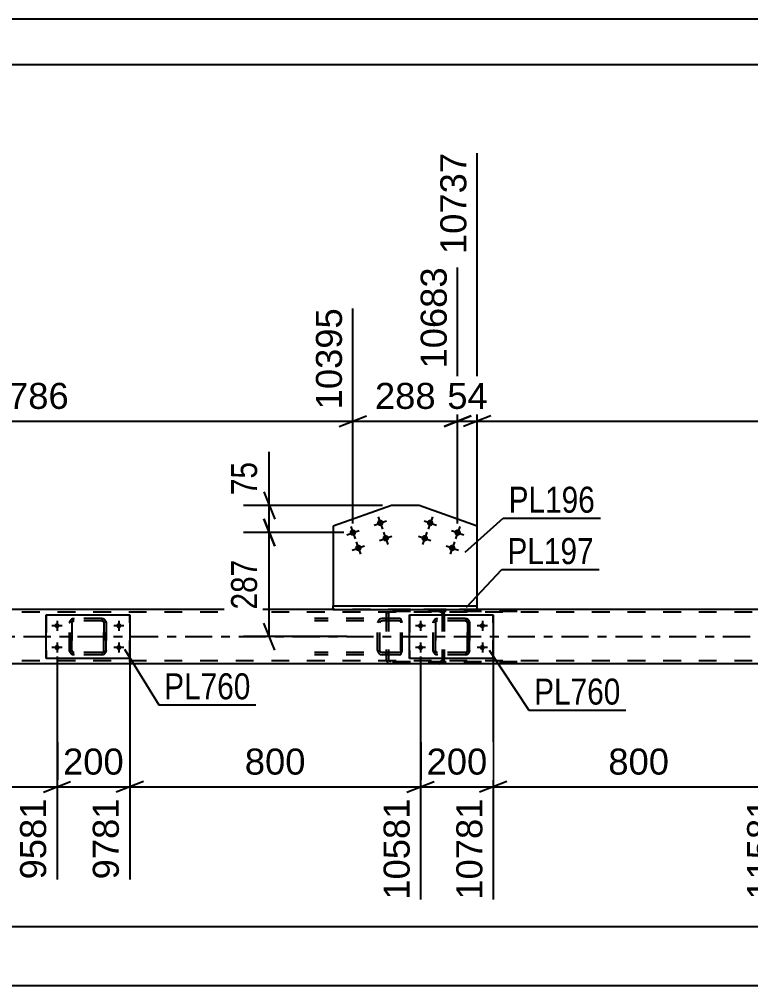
# Model space of a CAD drawing. Header units: millimetres. Extents: x -88 to 753, y -403 to 191.
# Drawn here: x 363.4 to 443.9, y 84.7 to 191.1 of the extents above; entities that cross this region are included whole.
import ezdxf

# ---------------------------------------------------------------- set-up
doc = ezdxf.new("R2010")
doc.units = ezdxf.units.MM
doc.linetypes.add('DXK_LINE_DOT2', pattern=[3.9198, 1.9599, -1.9599])
doc.linetypes.add('DXK_LINE_DOT3', pattern=[5.9187, 2.979, -0.9799, 0.9799, -0.9799])
doc.styles.add('Arial', font='arial.ttf', dxfattribs={"height": 0.2})
doc.styles.add('Arial Narrow', font='ARIALN.TTF', dxfattribs={"height": 0.2})

# ---------------------------------------------------------------- blocks, each defined once
blk = doc.blocks.new('Unknown-317404679-1115')
at = {"color": 5, "linetype": 'Continuous'}
for p, q in [((752.89, 191.12), (-88.11, 191.12)), ((747.89, 186.12), (-83.11, 186.12))]:
    blk.add_line(p, q, dxfattribs=at)
blk = doc.blocks.new('Part-317404679-1803 - 1690')
at = {"color": 7, "linetype": 'DXK_LINE_DOT2'}
for p, q in [((405.25, 125.14), (395.9, 125.14)), ((405.25, 124.9), (395.9, 124.9)), ((402.88, 124.85), (402.84, 124.66)), ((402.84, 121.62), (402.84, 124.66)), ((403.09, 124.66), (403.11, 124.75)), ((403.09, 121.62), (403.09, 124.66)), ((403.11, 124.75), (403.16, 124.83)), ((403.34, 125.14), (403.15, 125.11)), ((403.16, 124.83), (403.25, 124.88)), ((403.25, 124.88), (403.34, 124.9)), ((403.79, 124.9), (403.79, 125.14)), ((405.36, 125.11), (405.25, 125.14)), ((405.25, 124.9), (405.31, 124.88)), ((405.31, 124.88), (405.35, 124.83)), ((405.35, 124.83), (405.38, 124.75)), ((405.44, 125), (405.36, 125.11)), ((405.38, 124.75), (405.39, 124.66)), ((405.39, 121.62), (405.39, 124.66)), ((405.5, 124.85), (405.44, 125)), ((405.52, 124.66), (405.5, 124.85)), ((405.52, 121.62), (405.52, 124.66)), ((405.25, 121.38), (395.9, 121.38)), ((402.84, 121.62), (402.88, 121.44)), ((403.11, 121.53), (403.09, 121.62)), ((403.16, 121.45), (403.11, 121.53)), ((403.25, 121.4), (403.16, 121.45)), ((403.34, 121.38), (403.25, 121.4)), ((403.79, 121.14), (403.79, 121.38)), ((405.31, 121.4), (405.25, 121.38)), ((405.35, 121.45), (405.31, 121.4)), ((405.38, 121.53), (405.35, 121.45)), ((405.39, 121.62), (405.38, 121.53)), ((405.44, 121.28), (405.5, 121.44)), ((405.5, 121.44), (405.52, 121.62)), ((405.25, 121.14), (395.9, 121.14)), ((403.15, 121.18), (403.34, 121.14)), ((405.25, 121.14), (405.36, 121.18)), ((405.36, 121.18), (405.44, 121.28))]:
    blk.add_line(p, q, dxfattribs=at)
for centre, start, end in [((403.33, 124.65), 111.1513, 156.1049), ((403.33, 121.64), 203.8951, 248.8487)]:
    blk.add_arc(centre, 0.492, start, end, dxfattribs=at)
blk = doc.blocks.new('Part-317404679-1779 - 1690')
at = {"color": 2, "linetype": 'Continuous'}
for p, q in [((406.36, 120.74), (406.36, 125.54)), ((406.36, 125.54), (406.36, 125.54)), ((406.36, 125.54), (415.56, 125.54)), ((415.56, 125.54), (415.56, 120.74)), ((406.36, 120.74), (406.36, 120.74)), ((415.56, 120.74), (406.36, 120.74))]:
    blk.add_line(p, q, dxfattribs=at)
at = {"color": 7, "linetype": 'DXK_LINE_DOT2'}
for p, q in [((406.36, 125.54), (406.36, 120.74)), ((406.36, 125.54), (406.36, 125.54)), ((415.56, 120.74), (415.56, 125.54)), ((406.36, 120.74), (406.36, 120.74))]:
    blk.add_line(p, q, dxfattribs=at)
blk = doc.blocks.new('Bolt-317404679-1853 - 1690')
at = {"linetype": 'Continuous'}
for points in [[(403.47, 135.79, -1), (402.79, 135.55, -1)], [(400.45, 134.72, -1), (399.77, 134.48, -1)], [(404.07, 134.1, -1), (403.39, 133.86, -1)], [(401.06, 133.03, -1), (400.38, 132.79, -1)]]:
    blk.add_hatch(color=1, dxfattribs=at).paths.add_polyline_path(points)
at = {"color": 1, "linetype": 'Continuous'}
for p, q in [((402.89, 136.35), (403.37, 134.99)), ((399.87, 135.28), (400.35, 133.92)), ((402.45, 135.43), (403.81, 135.91)), ((399.44, 134.36), (400.79, 134.84)), ((403.05, 133.74), (404.41, 134.22)), ((403.49, 134.65), (403.97, 133.3)), ((400.04, 132.67), (401.39, 133.15)), ((400.48, 133.58), (400.96, 132.23))]:
    blk.add_line(p, q, dxfattribs=at)
blk = doc.blocks.new('Part-317404679-1875 - 1690')
at = {"color": 7, "linetype": 'DXK_LINE_DOT2'}
for p, q in [((368.95, 124.66), (368.99, 124.85)), ((368.95, 124.66), (368.96, 124.66)), ((368.95, 121.62), (368.95, 124.66)), ((368.99, 124.85), (368.96, 124.66)), ((368.96, 121.62), (368.96, 124.66)), ((369.21, 124.75), (369.19, 124.66)), ((369.2, 124.66), (369.19, 124.66)), ((369.19, 124.66), (369.19, 121.62)), ((369.2, 124.66), (369.22, 124.75)), ((369.2, 121.62), (369.2, 124.66)), ((369.26, 124.83), (369.21, 124.75)), ((369.22, 124.75), (369.27, 124.83)), ((369.25, 125.11), (369.43, 125.14)), ((369.44, 125.14), (369.25, 125.11)), ((369.25, 125.11), (369.25, 125.11)), ((369.34, 124.88), (369.26, 124.83)), ((369.27, 124.83), (369.35, 124.88)), ((369.43, 124.9), (369.34, 124.88)), ((369.35, 124.88), (369.44, 124.9)), ((372.48, 125.14), (369.43, 125.14)), ((372.48, 124.9), (369.43, 124.9)), ((372.47, 125.14), (372.66, 125.11)), ((372.57, 124.88), (372.47, 124.9)), ((372.66, 125.11), (372.48, 125.14)), ((372.48, 124.9), (372.57, 124.88)), ((372.57, 124.88), (372.57, 124.88)), ((372.57, 124.88), (372.65, 124.83)), ((372.64, 124.83), (372.57, 124.88)), ((372.7, 124.75), (372.64, 124.83)), ((372.65, 124.83), (372.7, 124.75)), ((372.7, 124.75), (372.72, 124.66)), ((372.71, 124.66), (372.7, 124.75)), ((372.72, 124.66), (372.71, 124.66)), ((372.71, 124.66), (372.71, 121.62)), ((372.72, 121.62), (372.72, 124.66)), ((372.92, 124.85), (372.95, 124.66)), ((372.96, 124.66), (372.92, 124.85)), ((372.96, 124.66), (372.95, 124.66)), ((372.95, 124.66), (372.95, 121.62)), ((372.96, 121.62), (372.96, 124.66)), ((368.96, 121.62), (368.95, 121.62)), ((368.99, 121.44), (368.95, 121.62)), ((368.96, 121.62), (368.99, 121.44)), ((369.19, 121.62), (369.2, 121.62)), ((369.19, 121.62), (369.21, 121.53)), ((369.22, 121.53), (369.2, 121.62)), ((369.21, 121.53), (369.26, 121.45)), ((369.27, 121.45), (369.22, 121.53)), ((369.26, 121.45), (369.34, 121.4)), ((369.35, 121.4), (369.27, 121.45)), ((369.34, 121.4), (369.43, 121.38)), ((369.44, 121.38), (369.35, 121.4)), ((372.48, 121.38), (369.43, 121.38)), ((372.47, 121.38), (372.57, 121.4)), ((372.57, 121.4), (372.48, 121.38)), ((372.65, 121.45), (372.57, 121.4)), ((372.57, 121.4), (372.64, 121.45)), ((372.57, 121.4), (372.57, 121.4)), ((372.64, 121.45), (372.7, 121.53)), ((372.7, 121.53), (372.65, 121.45)), ((372.72, 121.62), (372.7, 121.53)), ((372.7, 121.53), (372.71, 121.62)), ((372.71, 121.62), (372.72, 121.62)), ((372.95, 121.62), (372.92, 121.44)), ((372.92, 121.44), (372.96, 121.62)), ((372.95, 121.62), (372.96, 121.62)), ((369.25, 121.18), (369.25, 121.18)), ((369.43, 121.14), (369.25, 121.18)), ((369.25, 121.18), (369.44, 121.14)), ((372.48, 121.14), (369.43, 121.14)), ((372.66, 121.18), (372.47, 121.14)), ((372.48, 121.14), (372.66, 121.18))]:
    blk.add_line(p, q, dxfattribs=at)
at = {"color": 7, "linetype": 'DXK_LINE_DOT3'}
blk.add_line((370.96, 123.14), (370.95, 123.14), dxfattribs=at)
at = {"color": 7, "linetype": 'DXK_LINE_DOT2'}
for centre, start, end in [((369.43, 124.66), 112.5, 157.5), ((369.44, 124.66), 112.5, 157.5), ((372.47, 124.66), 22.5, 67.5), ((372.48, 124.66), 22.5, 67.5), ((369.43, 121.62), 202.5, 247.5), ((369.44, 121.62), 202.5, 247.5), ((372.47, 121.62), 292.5, 337.5), ((372.48, 121.62), 292.5, 337.5)]:
    blk.add_arc(centre, 0.48, start, end, dxfattribs=at)
blk = doc.blocks.new('Part-317404679-1880 - 1690')
at = {"color": 2, "linetype": 'Continuous'}
for p, q in [((366.36, 120.74), (366.36, 125.54)), ((366.36, 125.54), (366.36, 125.54)), ((366.36, 125.54), (375.56, 125.54)), ((375.56, 125.54), (375.56, 120.74)), ((366.36, 120.74), (366.36, 120.74)), ((375.56, 120.74), (366.36, 120.74))]:
    blk.add_line(p, q, dxfattribs=at)
at = {"color": 7, "linetype": 'DXK_LINE_DOT2'}
for p, q in [((366.36, 125.54), (366.36, 120.74)), ((366.36, 125.54), (366.36, 125.54)), ((375.56, 120.74), (375.56, 125.54)), ((366.36, 120.74), (366.36, 120.74))]:
    blk.add_line(p, q, dxfattribs=at)
blk = doc.blocks.new('Part-317404679-1881 - 1690')
at = {"color": 7, "linetype": 'DXK_LINE_DOT2'}
for p, q in [((408.95, 124.66), (408.99, 124.85)), ((408.95, 124.66), (408.96, 124.66)), ((408.95, 121.62), (408.95, 124.66)), ((408.99, 124.85), (408.96, 124.66)), ((408.96, 121.62), (408.96, 124.66)), ((409.21, 124.75), (409.19, 124.66)), ((409.2, 124.66), (409.19, 124.66)), ((409.19, 124.66), (409.19, 121.62)), ((409.2, 124.66), (409.22, 124.75)), ((409.2, 121.62), (409.2, 124.66)), ((409.26, 124.83), (409.21, 124.75)), ((409.22, 124.75), (409.27, 124.83)), ((409.25, 125.11), (409.43, 125.14)), ((409.44, 125.14), (409.25, 125.11)), ((409.25, 125.11), (409.25, 125.11)), ((409.34, 124.88), (409.26, 124.83)), ((409.27, 124.83), (409.35, 124.88)), ((409.43, 124.9), (409.34, 124.88)), ((409.35, 124.88), (409.44, 124.9)), ((412.48, 125.14), (409.43, 125.14)), ((412.48, 124.9), (409.43, 124.9)), ((412.47, 125.14), (412.66, 125.11)), ((412.57, 124.88), (412.47, 124.9)), ((412.66, 125.11), (412.48, 125.14)), ((412.48, 124.9), (412.57, 124.88)), ((412.57, 124.88), (412.57, 124.88)), ((412.57, 124.88), (412.65, 124.83)), ((412.64, 124.83), (412.57, 124.88)), ((412.7, 124.75), (412.64, 124.83)), ((412.65, 124.83), (412.7, 124.75)), ((412.7, 124.75), (412.72, 124.66)), ((412.71, 124.66), (412.7, 124.75)), ((412.72, 124.66), (412.71, 124.66)), ((412.71, 124.66), (412.71, 121.62)), ((412.72, 121.62), (412.72, 124.66)), ((412.92, 124.85), (412.95, 124.66)), ((412.96, 124.66), (412.92, 124.85)), ((412.96, 124.66), (412.95, 124.66)), ((412.95, 124.66), (412.95, 121.62)), ((412.96, 121.62), (412.96, 124.66)), ((408.96, 121.62), (408.95, 121.62)), ((408.99, 121.44), (408.95, 121.62)), ((408.96, 121.62), (408.99, 121.44)), ((409.19, 121.62), (409.2, 121.62)), ((409.19, 121.62), (409.21, 121.53)), ((409.22, 121.53), (409.2, 121.62)), ((409.21, 121.53), (409.26, 121.45)), ((409.27, 121.45), (409.22, 121.53)), ((409.26, 121.45), (409.34, 121.4)), ((409.35, 121.4), (409.27, 121.45)), ((409.34, 121.4), (409.43, 121.38)), ((409.44, 121.38), (409.35, 121.4)), ((412.48, 121.38), (409.43, 121.38)), ((412.47, 121.38), (412.57, 121.4)), ((412.57, 121.4), (412.48, 121.38)), ((412.65, 121.45), (412.57, 121.4)), ((412.57, 121.4), (412.64, 121.45)), ((412.57, 121.4), (412.57, 121.4)), ((412.64, 121.45), (412.7, 121.53)), ((412.7, 121.53), (412.65, 121.45)), ((412.72, 121.62), (412.7, 121.53)), ((412.7, 121.53), (412.71, 121.62)), ((412.71, 121.62), (412.72, 121.62)), ((412.95, 121.62), (412.92, 121.44)), ((412.92, 121.44), (412.96, 121.62)), ((412.95, 121.62), (412.96, 121.62)), ((409.25, 121.18), (409.25, 121.18)), ((409.43, 121.14), (409.25, 121.18)), ((409.25, 121.18), (409.44, 121.14)), ((412.48, 121.14), (409.43, 121.14)), ((412.66, 121.18), (412.47, 121.14)), ((412.48, 121.14), (412.66, 121.18))]:
    blk.add_line(p, q, dxfattribs=at)
at = {"color": 7, "linetype": 'DXK_LINE_DOT3'}
blk.add_line((410.96, 123.14), (410.95, 123.14), dxfattribs=at)
at = {"color": 7, "linetype": 'DXK_LINE_DOT2'}
for centre, start, end in [((409.43, 124.66), 112.5, 157.5), ((409.44, 124.66), 112.5, 157.5), ((412.47, 124.66), 22.5, 67.5), ((412.48, 124.66), 22.5, 67.5), ((409.43, 121.62), 202.5, 247.5), ((409.44, 121.62), 202.5, 247.5), ((412.47, 121.62), 292.5, 337.5), ((412.48, 121.62), 292.5, 337.5)]:
    blk.add_arc(centre, 0.48, start, end, dxfattribs=at)
blk = doc.blocks.new('Part-317404679-1907 - 1690')
at = {"color": 7, "linetype": 'DXK_LINE_DOT2'}
for p, q in [((403.82, 125.8), (403.79, 125.66)), ((403.79, 125.66), (403.79, 120.62)), ((403.83, 125.85), (403.82, 125.8)), ((404.04, 125.66), (404.06, 125.75)), ((404.04, 125.66), (404.04, 120.62)), ((404.06, 125.75), (404.12, 125.83)), ((404.3, 126.14), (404.1, 126.11)), ((404.12, 125.83), (404.2, 125.88)), ((404.2, 125.88), (404.3, 125.9)), ((418.2, 126.14), (404.3, 126.14)), ((418.2, 125.9), (404.3, 125.9)), ((409.86, 126.11), (409.66, 126.14)), ((409.66, 125.9), (409.76, 125.88)), ((409.76, 125.88), (409.84, 125.83)), ((409.84, 125.83), (409.9, 125.75)), ((409.9, 125.75), (409.92, 125.66)), ((409.92, 125.66), (409.92, 120.62)), ((410.14, 125.8), (410.13, 125.85)), ((410.17, 125.66), (410.14, 125.8)), ((410.17, 125.66), (410.17, 120.62)), ((403.79, 120.62), (403.81, 120.54)), ((403.81, 120.54), (403.83, 120.44)), ((404.06, 120.53), (404.04, 120.62)), ((404.12, 120.45), (404.06, 120.53)), ((404.2, 120.4), (404.12, 120.45)), ((404.3, 120.38), (404.2, 120.4)), ((418.2, 120.38), (404.3, 120.38)), ((409.76, 120.4), (409.66, 120.38)), ((409.84, 120.45), (409.76, 120.4)), ((409.9, 120.53), (409.84, 120.45)), ((409.92, 120.62), (409.9, 120.53)), ((410.13, 120.44), (410.15, 120.54)), ((410.15, 120.54), (410.17, 120.62)), ((404.1, 120.18), (404.3, 120.14)), ((418.2, 120.14), (404.3, 120.14)), ((409.66, 120.14), (409.86, 120.18))]:
    blk.add_line(p, q, dxfattribs=at)
for centre, start, end in [((409.68, 125.64), 24.32, 69.2417), ((404.28, 120.64), 204.32, 249.2417), ((409.68, 120.64), 290.7583, 335.68)]:
    blk.add_arc(centre, 0.496, start, end, dxfattribs=at)
blk = doc.blocks.new('Part-317404679-1950 - 1690')
at = {"color": 7, "linetype": 'DXK_LINE_DOT2'}
for p, q in [((616.53, 125.82), (38.36, 125.82)), ((413.8, 126.14), (397.95, 126.14)), ((616.53, 120.46), (38.36, 120.46))]:
    blk.add_line(p, q, dxfattribs=at)
at = {"color": 2, "linetype": 'Continuous'}
for p, q in [((397.95, 126.14), (328.67, 126.14)), ((483.08, 126.14), (413.8, 126.14)), ((612.53, 120.14), (38.36, 120.14))]:
    blk.add_line(p, q, dxfattribs=at)
at = {"color": 7, "linetype": 'DXK_LINE_DOT3'}
blk.add_line((38.36, 123.14), (616.53, 123.14), dxfattribs=at)
blk = doc.blocks.new('Bolt-317404679-1994 - 1690')
at = {"linetype": 'Continuous'}
for points in [[(407.28, 124.34), (407.28, 124.4), (407.3, 124.46), (407.33, 124.51), (407.37, 124.55), (407.42, 124.59), (407.47, 124.61), (407.53, 124.62), (407.59, 124.62), (407.64, 124.61), (407.7, 124.59), (407.75, 124.55), (407.78, 124.51), (407.81, 124.46), (407.83, 124.4), (407.84, 124.34), (407.83, 124.28), (407.81, 124.23), (407.78, 124.18), (407.75, 124.13), (407.7, 124.1), (407.64, 124.08), (407.59, 124.06), (407.53, 124.06), (407.47, 124.08), (407.42, 124.1), (407.37, 124.13), (407.33, 124.18), (407.3, 124.23), (407.28, 124.28)], [(414.08, 124.34), (414.08, 124.4), (414.1, 124.46), (414.13, 124.51), (414.17, 124.55), (414.22, 124.59), (414.27, 124.61), (414.33, 124.62), (414.39, 124.62), (414.44, 124.61), (414.5, 124.59), (414.55, 124.55), (414.58, 124.51), (414.61, 124.46), (414.63, 124.4), (414.64, 124.34), (414.63, 124.28), (414.61, 124.23), (414.58, 124.18), (414.55, 124.13), (414.5, 124.1), (414.44, 124.08), (414.39, 124.06), (414.33, 124.06), (414.27, 124.08), (414.22, 124.1), (414.17, 124.13), (414.13, 124.18), (414.1, 124.23), (414.08, 124.28)], [(407.28, 121.94), (407.28, 122), (407.3, 122.06), (407.33, 122.11), (407.37, 122.15), (407.42, 122.19), (407.47, 122.21), (407.53, 122.22), (407.59, 122.22), (407.64, 122.21), (407.7, 122.19), (407.75, 122.15), (407.78, 122.11), (407.81, 122.06), (407.83, 122), (407.84, 121.94), (407.83, 121.88), (407.81, 121.83), (407.78, 121.78), (407.75, 121.73), (407.7, 121.7), (407.64, 121.68), (407.59, 121.66), (407.53, 121.66), (407.47, 121.68), (407.42, 121.7), (407.37, 121.73), (407.33, 121.78), (407.3, 121.83), (407.28, 121.88)], [(414.08, 121.94), (414.08, 122), (414.1, 122.06), (414.13, 122.11), (414.17, 122.15), (414.22, 122.19), (414.27, 122.21), (414.33, 122.22), (414.39, 122.22), (414.44, 122.21), (414.5, 122.19), (414.55, 122.15), (414.58, 122.11), (414.61, 122.06), (414.63, 122), (414.64, 121.94), (414.63, 121.88), (414.61, 121.83), (414.58, 121.78), (414.55, 121.73), (414.5, 121.7), (414.44, 121.68), (414.39, 121.66), (414.33, 121.66), (414.27, 121.68), (414.22, 121.7), (414.17, 121.73), (414.13, 121.78), (414.1, 121.83), (414.08, 121.88)]]:
    blk.add_hatch(color=1, dxfattribs=at).paths.add_polyline_path(points)
at = {"color": 1, "linetype": 'Continuous'}
for p, q in [((407.56, 124.9), (407.56, 123.78)), ((414.36, 124.9), (414.36, 123.78)), ((408.12, 124.34), (407, 124.34)), ((414.92, 124.34), (413.8, 124.34)), ((407.56, 122.5), (407.56, 121.38)), ((414.36, 122.5), (414.36, 121.38)), ((408.12, 121.94), (407, 121.94)), ((414.92, 121.94), (413.8, 121.94))]:
    blk.add_line(p, q, dxfattribs=at)
blk = doc.blocks.new('Bolt-317404679-1995 - 1690')
at = {"linetype": 'Continuous'}
for points in [[(408.96, 135.55, -1), (408.28, 135.79, -1)], [(408.36, 133.86, -1), (407.68, 134.1, -1)], [(411.98, 134.48, -1), (411.3, 134.72, -1)], [(411.38, 132.79, -1), (410.7, 133.03, -1)]]:
    blk.add_hatch(color=1, dxfattribs=at).paths.add_polyline_path(points)
at = {"color": 1, "linetype": 'Continuous'}
for p, q in [((408.86, 136.35), (408.38, 134.99)), ((407.94, 135.91), (409.3, 135.43)), ((411.88, 135.28), (411.4, 133.92)), ((407.34, 134.22), (408.7, 133.74)), ((408.26, 134.65), (407.78, 133.3)), ((410.96, 134.84), (412.32, 134.36)), ((410.36, 133.15), (411.72, 132.67)), ((411.28, 133.58), (410.8, 132.23))]:
    blk.add_line(p, q, dxfattribs=at)
blk = doc.blocks.new('Bolt-317404679-1996 - 1690')
at = {"linetype": 'Continuous'}
for points in [[(367.28, 124.34), (367.28, 124.4), (367.3, 124.46), (367.33, 124.51), (367.37, 124.55), (367.42, 124.59), (367.47, 124.61), (367.53, 124.62), (367.59, 124.62), (367.65, 124.61), (367.7, 124.59), (367.75, 124.55), (367.79, 124.51), (367.81, 124.46), (367.83, 124.4), (367.84, 124.34), (367.83, 124.28), (367.81, 124.23), (367.79, 124.18), (367.75, 124.13), (367.7, 124.1), (367.65, 124.08), (367.59, 124.06), (367.53, 124.06), (367.47, 124.08), (367.42, 124.1), (367.37, 124.13), (367.33, 124.18), (367.3, 124.23), (367.28, 124.28)], [(374.08, 124.34), (374.08, 124.4), (374.1, 124.46), (374.13, 124.51), (374.17, 124.55), (374.22, 124.59), (374.27, 124.61), (374.33, 124.62), (374.39, 124.62), (374.45, 124.61), (374.5, 124.59), (374.55, 124.55), (374.59, 124.51), (374.61, 124.46), (374.63, 124.4), (374.64, 124.34), (374.63, 124.28), (374.61, 124.23), (374.59, 124.18), (374.55, 124.13), (374.5, 124.1), (374.45, 124.08), (374.39, 124.06), (374.33, 124.06), (374.27, 124.08), (374.22, 124.1), (374.17, 124.13), (374.13, 124.18), (374.1, 124.23), (374.08, 124.28)], [(367.28, 121.94), (367.28, 122), (367.3, 122.06), (367.33, 122.11), (367.37, 122.15), (367.42, 122.19), (367.47, 122.21), (367.53, 122.22), (367.59, 122.22), (367.65, 122.21), (367.7, 122.19), (367.75, 122.15), (367.79, 122.11), (367.81, 122.06), (367.83, 122), (367.84, 121.94), (367.83, 121.88), (367.81, 121.83), (367.79, 121.78), (367.75, 121.73), (367.7, 121.7), (367.65, 121.68), (367.59, 121.66), (367.53, 121.66), (367.47, 121.68), (367.42, 121.7), (367.37, 121.73), (367.33, 121.78), (367.3, 121.83), (367.28, 121.88)], [(374.08, 121.94), (374.08, 122), (374.1, 122.06), (374.13, 122.11), (374.17, 122.15), (374.22, 122.19), (374.27, 122.21), (374.33, 122.22), (374.39, 122.22), (374.45, 122.21), (374.5, 122.19), (374.55, 122.15), (374.59, 122.11), (374.61, 122.06), (374.63, 122), (374.64, 121.94), (374.63, 121.88), (374.61, 121.83), (374.59, 121.78), (374.55, 121.73), (374.5, 121.7), (374.45, 121.68), (374.39, 121.66), (374.33, 121.66), (374.27, 121.68), (374.22, 121.7), (374.17, 121.73), (374.13, 121.78), (374.1, 121.83), (374.08, 121.88)]]:
    blk.add_hatch(color=1, dxfattribs=at).paths.add_polyline_path(points)
at = {"color": 1, "linetype": 'Continuous'}
for p, q in [((367.56, 124.9), (367.56, 123.78)), ((374.36, 124.9), (374.36, 123.78)), ((368.12, 124.34), (367, 124.34)), ((374.92, 124.34), (373.8, 124.34)), ((367.56, 122.5), (367.56, 121.38)), ((374.36, 122.5), (374.36, 121.38)), ((368.12, 121.94), (367, 121.94)), ((374.92, 121.94), (373.8, 121.94))]:
    blk.add_line(p, q, dxfattribs=at)
blk = doc.blocks.new('Part-317404679-2011 - 1690')
at = {"color": 2, "linetype": 'Continuous'}
for p, q in [((397.95, 126.14), (397.95, 126.54)), ((397.95, 126.54), (413.8, 126.54)), ((397.95, 126.14), (413.8, 126.14)), ((413.8, 126.14), (413.8, 126.54))]:
    blk.add_line(p, q, dxfattribs=at)
blk = doc.blocks.new('Part-317404679-2016 - 1690')
at = {"color": 2, "linetype": 'Continuous'}
for p, q in [((404.36, 137.59), (397.95, 135.32)), ((407.4, 137.59), (404.36, 137.59)), ((413.8, 135.32), (407.4, 137.59)), ((397.95, 135.32), (397.95, 126.54)), ((413.8, 126.54), (413.8, 135.32))]:
    blk.add_line(p, q, dxfattribs=at)
at = {"color": 7, "linetype": 'DXK_LINE_DOT2'}
blk.add_line((397.95, 126.54), (413.8, 126.54), dxfattribs=at)
blk = doc.blocks.new('StraightDimension-317404679-13828 - 1690')
at = {"color": 7, "linetype": 'Continuous'}
for p, q in [((367.56, 120.94), (367.56, 96.41)), ((375.56, 120.94), (375.56, 96.41)), ((366.06, 106), (369.06, 107.2)), ((367.56, 106.6), (375.56, 106.6)), ((377.06, 107.2), (374.06, 106))]:
    blk.add_line(p, q, dxfattribs=at)
at = {"color": 0}
blk.add_wipeout([(375.49, 107.35), (375.49, 111.55), (367.62, 111.55), (367.62, 107.35)], dxfattribs=at)
at = {"color": 0, "linetype": 'Continuous'}
blk.add_wipeout([(374.96, 105.9), (370.76, 105.9), (370.76, 95.81), (374.96, 95.81)], dxfattribs=at)
at = {"color": 3, "style": 'Arial'}
blk.add_text('200', height=2.865, dxfattribs=at).set_placement((368.22, 107.95))
at = {"color": 3, "linetype": 'Continuous', "style": 'Arial'}
blk.add_text('9781', height=2.865, rotation=90.0002, dxfattribs=at).set_placement((374.36, 96.41))
blk = doc.blocks.new('StraightDimension-317404679-14780 - 1690')
at = {"color": 7, "linetype": 'Continuous'}
for p, q in [((390.32, 136.1), (391.52, 133.1)), ((399.11, 134.6), (388.07, 134.6)), ((390.92, 123.14), (390.92, 134.6)), ((391.52, 121.64), (390.32, 124.64)), ((399.49, 123.14), (388.07, 123.14))]:
    blk.add_line(p, q, dxfattribs=at)
at = {"color": 0}
blk.add_wipeout([(390.17, 132.21), (385.97, 132.21), (385.97, 125.53), (390.17, 125.53)], dxfattribs=at)
at = {"color": 3, "style": 'Arial Narrow'}
blk.add_text('287', height=2.863, rotation=90.0002, dxfattribs=at).set_placement((389.57, 126.13))
blk = doc.blocks.new('StraightDimension-317404679-7097 - 1690')
at = {"color": 7, "linetype": 'Continuous'}
for p, q in [((411.64, 135.6), (411.64, 163.79)), ((400.11, 135.6), (400.11, 159.29)), ((398.61, 146.27), (401.61, 147.47)), ((400.11, 146.87), (411.64, 146.87)), ((413.14, 147.47), (410.14, 146.27))]:
    blk.add_line(p, q, dxfattribs=at)
at = {"color": 0}
blk.add_wipeout([(409.81, 147.62), (409.81, 151.82), (401.94, 151.82), (401.94, 147.62)], dxfattribs=at)
at = {"color": 3, "style": 'Arial'}
blk.add_text('288', height=2.865, dxfattribs=at).set_placement((402.54, 148.22))
at = {"color": 0, "linetype": 'Continuous'}
blk.add_wipeout([(411.04, 164.39), (406.84, 164.39), (406.84, 152.07), (411.04, 152.07)], dxfattribs=at)
at = {"color": 3, "linetype": 'Continuous', "style": 'Arial'}
blk.add_text('10683', height=2.865, rotation=90.0002, dxfattribs=at).set_placement((410.44, 152.67))
blk = doc.blocks.new('StraightDimension-317404679-2515 - 1690')
at = {"color": 7, "linetype": 'Continuous'}
blk.add_line((0.16, 84.71), (617.33, 84.71), dxfattribs=at)
blk = doc.blocks.new('StraightDimension-317404679-2569 - 1690')
at = {"color": 7, "linetype": 'Continuous'}
blk.add_line((0.96, 91.21), (616.53, 91.21), dxfattribs=at)
blk = doc.blocks.new('StraightDimension-317404679-7095 - 1690')
at = {"color": 7, "linetype": 'Continuous'}
for p, q in [((413.8, 129.17), (413.8, 176.39)), ((485.25, 135.6), (485.25, 159.29)), ((415.3, 147.47), (412.3, 146.27)), ((413.8, 146.87), (485.25, 146.87)), ((483.75, 146.27), (486.75, 147.47))]:
    blk.add_line(p, q, dxfattribs=at)
at = {"color": 0}
blk.add_wipeout([(454.57, 147.62), (454.57, 151.82), (444.48, 151.82), (444.48, 147.62)], dxfattribs=at)
at = {"color": 3, "style": 'Arial'}
blk.add_text('1786', height=2.865, dxfattribs=at).set_placement((445.08, 148.22))
at = {"color": 0, "linetype": 'Continuous'}
blk.add_wipeout([(484.65, 159.89), (480.45, 159.89), (480.45, 147.57), (484.65, 147.57)], dxfattribs=at)
at = {"color": 3, "linetype": 'Continuous', "style": 'Arial'}
blk.add_text('12523', height=2.865, rotation=90.0002, dxfattribs=at).set_placement((484.05, 148.17))
blk = doc.blocks.new('StraightDimension-317404679-7096 - 1690')
at = {"color": 7, "linetype": 'Continuous'}
for p, q in [((413.8, 129.17), (413.8, 176.39)), ((411.64, 135.6), (411.64, 163.79)), ((410.14, 146.27), (413.14, 147.47)), ((411.64, 146.87), (413.8, 146.87)), ((415.3, 147.47), (412.3, 146.27))]:
    blk.add_line(p, q, dxfattribs=at)
at = {"color": 0, "linetype": 'Continuous'}
blk.add_wipeout([(413.2, 176.99), (409, 176.99), (409, 164.67), (413.2, 164.67)], dxfattribs=at)
at = {"color": 3, "linetype": 'Continuous', "style": 'Arial'}
blk.add_text('10737', height=2.865, rotation=90.0002, dxfattribs=at).set_placement((412.6, 165.27))
at = {"color": 0}
blk.add_wipeout([(415.55, 147.62), (415.55, 151.82), (409.9, 151.82), (409.9, 147.62)], dxfattribs=at)
at = {"color": 3, "style": 'Arial'}
blk.add_text('54', height=2.865, dxfattribs=at).set_placement((410.5, 148.22))
blk = doc.blocks.new('StraightDimension-317404679-7098 - 1690')
at = {"color": 7, "linetype": 'Continuous'}
for p, q in [((328.67, 128.49), (328.67, 171.77)), ((400.11, 135.6), (400.11, 159.29)), ((330.17, 147.47), (327.17, 146.27)), ((328.67, 146.87), (400.11, 146.87)), ((398.61, 146.27), (401.61, 147.47))]:
    blk.add_line(p, q, dxfattribs=at)
at = {"color": 0}
blk.add_wipeout([(369.44, 147.62), (369.44, 151.82), (359.34, 151.82), (359.34, 147.62)], dxfattribs=at)
at = {"color": 3, "style": 'Arial'}
blk.add_text('1786', height=2.865, dxfattribs=at).set_placement((359.94, 148.22))
at = {"color": 0, "linetype": 'Continuous'}
blk.add_wipeout([(399.51, 159.89), (395.31, 159.89), (395.31, 147.57), (399.51, 147.57)], dxfattribs=at)
at = {"color": 3, "linetype": 'Continuous', "style": 'Arial'}
blk.add_text('10395', height=2.865, rotation=90.0002, dxfattribs=at).set_placement((398.91, 148.17))
blk = doc.blocks.new('StraightDimension-317404679-13825 - 1690')
at = {"color": 7, "linetype": 'Continuous'}
for p, q in [((415.56, 120.94), (415.56, 94.18)), ((447.56, 120.94), (447.56, 94.18)), ((417.06, 107.2), (414.06, 106)), ((415.56, 106.6), (447.56, 106.6)), ((446.06, 106), (449.06, 107.2))]:
    blk.add_line(p, q, dxfattribs=at)
at = {"color": 0}
blk.add_wipeout([(435.49, 107.35), (435.49, 111.55), (427.62, 111.55), (427.62, 107.35)], dxfattribs=at)
at = {"color": 3, "style": 'Arial'}
blk.add_text('800', height=2.865, dxfattribs=at).set_placement((428.22, 107.95))
at = {"color": 0, "linetype": 'Continuous'}
blk.add_wipeout([(446.96, 105.9), (442.76, 105.9), (442.76, 93.58), (446.96, 93.58)], dxfattribs=at)
at = {"color": 3, "linetype": 'Continuous', "style": 'Arial'}
blk.add_text('11581', height=2.865, rotation=90.0002, dxfattribs=at).set_placement((446.36, 94.18))
blk = doc.blocks.new('StraightDimension-317404679-13826 - 1690')
at = {"color": 7, "linetype": 'Continuous'}
for p, q in [((407.56, 120.94), (407.56, 94.18)), ((415.56, 120.94), (415.56, 94.18)), ((406.06, 106), (409.06, 107.2)), ((407.56, 106.6), (415.56, 106.6)), ((417.06, 107.2), (414.06, 106))]:
    blk.add_line(p, q, dxfattribs=at)
at = {"color": 0}
blk.add_wipeout([(415.49, 107.35), (415.49, 111.55), (407.62, 111.55), (407.62, 107.35)], dxfattribs=at)
at = {"color": 0, "linetype": 'Continuous'}
blk.add_wipeout([(414.96, 105.9), (410.76, 105.9), (410.76, 93.58), (414.96, 93.58)], dxfattribs=at)
at = {"color": 3, "style": 'Arial'}
blk.add_text('200', height=2.865, dxfattribs=at).set_placement((408.22, 107.95))
at = {"color": 3, "linetype": 'Continuous', "style": 'Arial'}
blk.add_text('10781', height=2.865, rotation=90.0002, dxfattribs=at).set_placement((414.36, 94.18))
blk = doc.blocks.new('StraightDimension-317404679-13827 - 1690')
at = {"color": 7, "linetype": 'Continuous'}
for p, q in [((375.56, 120.94), (375.56, 96.41)), ((407.56, 120.94), (407.56, 94.18)), ((377.06, 107.2), (374.06, 106)), ((375.56, 106.6), (407.56, 106.6)), ((406.06, 106), (409.06, 107.2))]:
    blk.add_line(p, q, dxfattribs=at)
at = {"color": 0}
blk.add_wipeout([(395.49, 107.35), (395.49, 111.55), (387.62, 111.55), (387.62, 107.35)], dxfattribs=at)
at = {"color": 3, "style": 'Arial'}
blk.add_text('800', height=2.865, dxfattribs=at).set_placement((388.22, 107.95))
at = {"color": 0, "linetype": 'Continuous'}
blk.add_wipeout([(406.96, 105.9), (402.76, 105.9), (402.76, 93.58), (406.96, 93.58)], dxfattribs=at)
at = {"color": 3, "linetype": 'Continuous', "style": 'Arial'}
blk.add_text('10581', height=2.865, rotation=90.0002, dxfattribs=at).set_placement((406.36, 94.18))
blk = doc.blocks.new('StraightDimension-317404679-13829 - 1690')
at = {"color": 7, "linetype": 'Continuous'}
for p, q in [((335.56, 120.94), (335.56, 96.41)), ((367.56, 120.94), (367.56, 96.41)), ((337.06, 107.2), (334.06, 106)), ((335.56, 106.6), (367.56, 106.6)), ((366.06, 106), (369.06, 107.2))]:
    blk.add_line(p, q, dxfattribs=at)
at = {"color": 0}
blk.add_wipeout([(355.5, 107.35), (355.5, 111.55), (347.62, 111.55), (347.62, 107.35)], dxfattribs=at)
at = {"color": 3, "style": 'Arial'}
blk.add_text('800', height=2.865, dxfattribs=at).set_placement((348.22, 107.95))
at = {"color": 0, "linetype": 'Continuous'}
blk.add_wipeout([(366.96, 105.9), (362.76, 105.9), (362.76, 95.81), (366.96, 95.81)], dxfattribs=at)
at = {"color": 3, "linetype": 'Continuous', "style": 'Arial'}
blk.add_text('9581', height=2.865, rotation=90.0002, dxfattribs=at).set_placement((366.36, 96.41))
blk = doc.blocks.new('StraightDimension-317404679-14779 - 1690')
at = {"color": 7, "linetype": 'Continuous'}
for p, q in [((390.92, 137.59), (390.92, 143.5)), ((390.92, 137.59), (390.92, 143.5)), ((390.32, 139.09), (391.52, 136.09)), ((403.36, 137.59), (388.07, 137.59)), ((390.92, 134.6), (390.92, 137.59)), ((391.52, 133.1), (390.32, 136.1)), ((399.11, 134.6), (388.07, 134.6))]:
    blk.add_line(p, q, dxfattribs=at)
at = {"color": 0}
blk.add_wipeout([(390.17, 142.98), (385.97, 142.98), (385.97, 138.12), (390.17, 138.12)], dxfattribs=at)
at = {"color": 3, "style": 'Arial Narrow'}
blk.add_text('75', height=2.863, rotation=90.0002, dxfattribs=at).set_placement((389.57, 138.72))
blk = doc.blocks.new('Mark-317404679-1775 - 1690')
at = {"color": 30, "linetype": 'Continuous'}
for p, q in [((415.11, 121.65), (419.46, 115.06)), ((419.46, 115.06), (430.16, 115.06))]:
    blk.add_line(p, q, dxfattribs=at)
at = {"color": 0}
blk.add_wipeout([(429.56, 115.66), (429.56, 118.66), (420.06, 118.66), (420.06, 115.66)], dxfattribs=at)
blk.add_wipeout([(429.56, 115.66), (429.56, 118.66), (420.06, 118.66), (420.06, 115.66)], dxfattribs=at)
at = {"color": 3, "style": 'Arial Narrow'}
blk.add_text('PL760', height=2.863, dxfattribs=at).set_placement((420.06, 115.66))
blk = doc.blocks.new('Mark-317404679-1876 - 1690')
at = {"color": 30, "linetype": 'Continuous'}
for p, q in [((375, 121.77), (378.75, 115.64)), ((378.75, 115.64), (389.45, 115.64))]:
    blk.add_line(p, q, dxfattribs=at)
at = {"color": 0}
blk.add_wipeout([(388.85, 116.24), (388.85, 119.24), (379.35, 119.24), (379.35, 116.24)], dxfattribs=at)
blk.add_wipeout([(388.85, 116.24), (388.85, 119.24), (379.35, 119.24), (379.35, 116.24)], dxfattribs=at)
at = {"color": 3, "style": 'Arial Narrow'}
blk.add_text('PL760', height=2.863, dxfattribs=at).set_placement((379.35, 116.24))
blk = doc.blocks.new('Mark-317404679-2007 - 1690')
at = {"color": 30, "linetype": 'Continuous'}
for p, q in [((412.62, 126.37), (416.52, 130.53)), ((416.52, 130.53), (427.23, 130.53))]:
    blk.add_line(p, q, dxfattribs=at)
at = {"color": 0}
blk.add_wipeout([(426.63, 131.13), (426.63, 134.13), (417.12, 134.13), (417.12, 131.13)], dxfattribs=at)
blk.add_wipeout([(426.63, 131.13), (426.63, 134.13), (417.12, 134.13), (417.12, 131.13)], dxfattribs=at)
at = {"color": 3, "style": 'Arial Narrow'}
blk.add_text('PL197', height=2.863, dxfattribs=at).set_placement((417.12, 131.13))
blk = doc.blocks.new('Mark-317404679-2012 - 1690')
at = {"color": 30, "linetype": 'Continuous'}
for p, q in [((412.46, 132.44), (416.65, 136.19)), ((416.65, 136.19), (427.36, 136.19))]:
    blk.add_line(p, q, dxfattribs=at)
at = {"color": 0}
blk.add_wipeout([(426.76, 136.79), (426.76, 139.79), (417.25, 139.79), (417.25, 136.79)], dxfattribs=at)
blk.add_wipeout([(426.76, 136.79), (426.76, 139.79), (417.25, 139.79), (417.25, 136.79)], dxfattribs=at)
at = {"color": 3, "style": 'Arial Narrow'}
blk.add_text('PL196', height=2.863, dxfattribs=at).set_placement((417.25, 136.79))

msp = doc.modelspace()

# ---------------------------------------------------------------- block references
for name in ['Unknown-317404679-1115', 'Part-317404679-2016 - 1690', 'Bolt-317404679-1853 - 1690', 'Bolt-317404679-1995 - 1690', 'Part-317404679-1950 - 1690', 'Part-317404679-2011 - 1690', 'Part-317404679-1907 - 1690', 'Part-317404679-1880 - 1690', 'Bolt-317404679-1996 - 1690', 'Part-317404679-1875 - 1690', 'Part-317404679-1803 - 1690', 'Part-317404679-1779 - 1690', 'Bolt-317404679-1994 - 1690', 'Part-317404679-1881 - 1690']:
    msp.add_blockref(name, (0, 0))

# ---------------------------------------------------------------- next in the draw order: block references
for name in ['StraightDimension-317404679-14780 - 1690', 'StraightDimension-317404679-13828 - 1690']:
    msp.add_blockref(name, (0, 0))

# ---------------------------------------------------------------- next in the draw order: block references
for name in ['StraightDimension-317404679-7097 - 1690', 'StraightDimension-317404679-2515 - 1690']:
    msp.add_blockref(name, (0, 0))

# ---------------------------------------------------------------- next in the draw order: block references
for name in ['StraightDimension-317404679-7095 - 1690', 'StraightDimension-317404679-7098 - 1690', 'StraightDimension-317404679-2569 - 1690']:
    msp.add_blockref(name, (0, 0))

# ---------------------------------------------------------------- next in the draw order: block references
for name in ['StraightDimension-317404679-7096 - 1690', 'StraightDimension-317404679-14779 - 1690', 'StraightDimension-317404679-13829 - 1690', 'StraightDimension-317404679-13825 - 1690']:
    msp.add_blockref(name, (0, 0))

# ---------------------------------------------------------------- next in the draw order: block references
for name in ['Mark-317404679-2007 - 1690', 'StraightDimension-317404679-13826 - 1690']:
    msp.add_blockref(name, (0, 0))

# ---------------------------------------------------------------- next in the draw order: block references
for name in ['Mark-317404679-2012 - 1690', 'Mark-317404679-1775 - 1690', 'StraightDimension-317404679-13827 - 1690']:
    msp.add_blockref(name, (0, 0))

# ---------------------------------------------------------------- next in the draw order: block references
msp.add_blockref('Mark-317404679-1876 - 1690', (0, 0))

doc.saveas('drawing.dxf')
